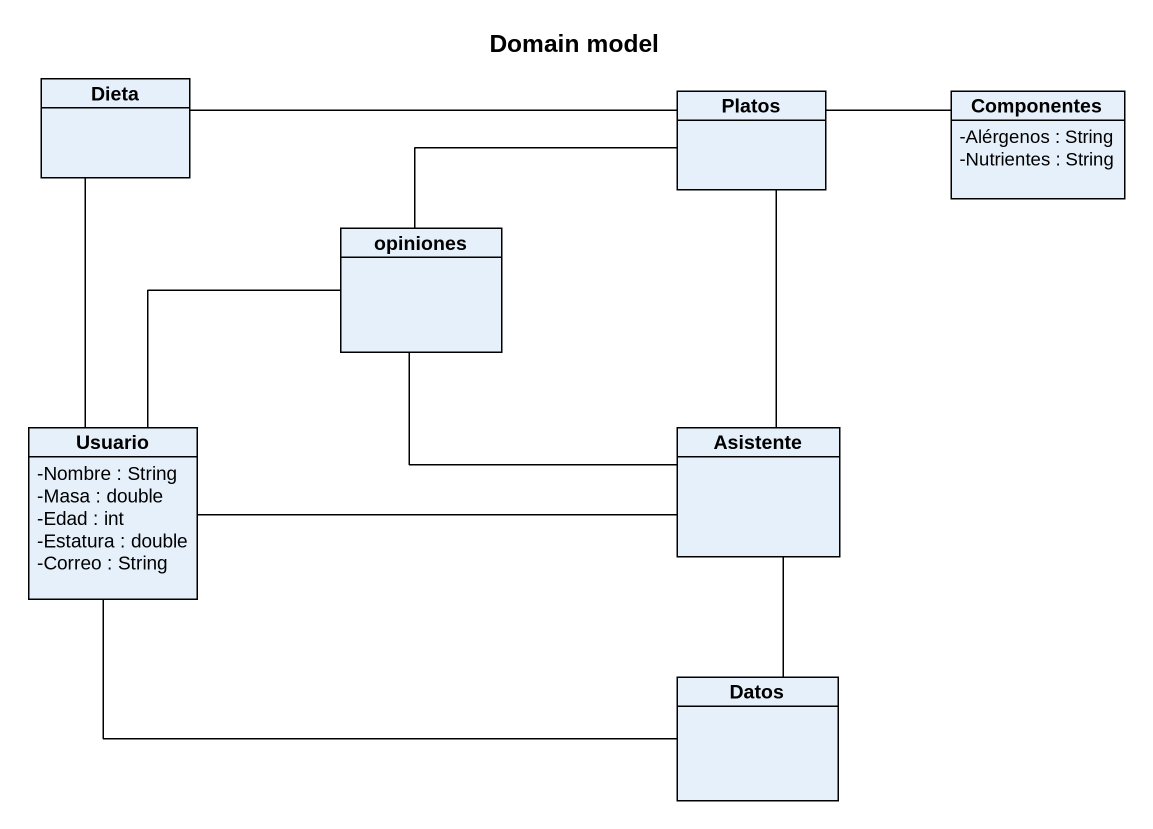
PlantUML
@startuml
title Domain model
hide circle
hide empty members
skinparam classAttributeIconSize 0
class Dieta
class Platos
class Componentes {
  -Alérgenos : String
  -Nutrientes : String
}
class opiniones
class Usuario {
  -Nombre : String
  -Masa : double
  -Edad : int
  -Estatura : double
  -Correo : String
}
class Asistente
class Datos
Dieta -right- Platos
Platos -left- opiniones
Componentes -left- Platos
Usuario -up- Dieta
Usuario -up- opiniones
Asistente -up- Platos
Asistente -left- opiniones
Asistente -left- Usuario
Asistente -- Datos
Datos -left- Usuario
@enduml
